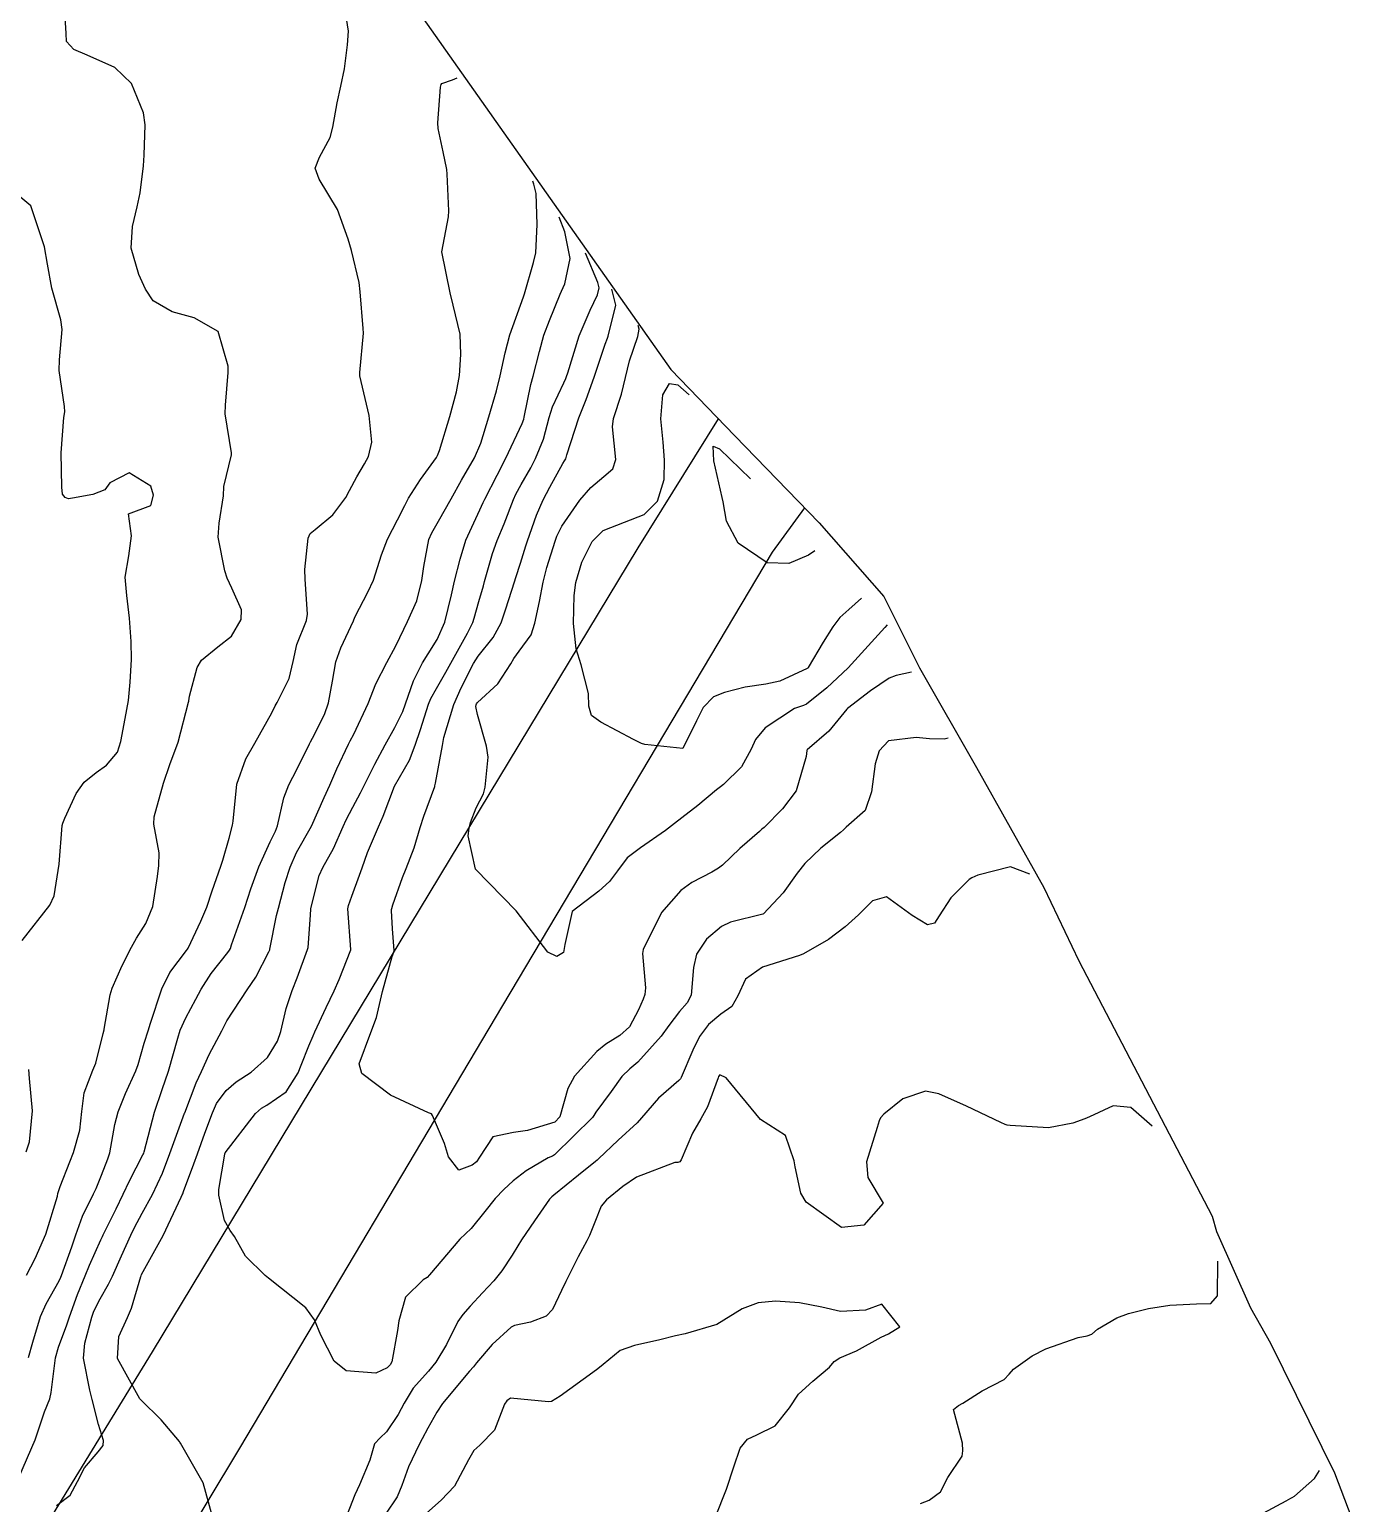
# Model space of a CAD drawing. Header units: metres. Extents: x 307586 to 320046, y 7427249 to 7434250.
# Drawn here: x 318398.4 to 318463.3, y 7430602.2 to 7430673.9 of the extents above; entities that cross this region are included whole.
import ezdxf

# ---------------------------------------------------------------- set-up
doc = ezdxf.new("R2010")
doc.units = ezdxf.units.M
doc.header["$MEASUREMENT"] = 0
for name, color, linetype in [('Area', 45, 'Continuous'), ('Curvas de Nivel 1m', 11, 'Continuous'), ('Curvas de Nivel 5m', 15, 'Continuous'), ('Vias Primárias', 230, 'Continuous')]:
    doc.layers.add(name, color=color, linetype=linetype)

msp = doc.modelspace()

# ---------------------------------------------------------------- linework, layer by layer
at = {"layer": 'Area'}
msp.add_polyline3d([(318402.239, 7430696.099, 781.549), (318429.547, 7430657.378, 795.618), (318432.662, 7430654.143, 789.327), (318436.759, 7430649.914, 769.127), (318439.908, 7430646.333, 775.349), (318441.629, 7430642.874, 773.139), (318444.415, 7430638.022, 777.889), (318447.682, 7430632.182, 763.919), (318449.387, 7430628.615, 781.869), (318455.86, 7430616.208, 773.189), (318456.078, 7430615.46, 775.479), (318457.733, 7430611.737, 773.279), (318458.7, 7430610.029, 773.659), (318461.821, 7430603.718, 778.379), (318463.273, 7430599.872, 778.239)], dxfattribs=at)
at = {"layer": 'Curvas de Nivel 1m', "flags": 128}
for points, elevation in [([(318398.307, 7430609.332), (318398.522, 7430610.08), (318398.9, 7430611.323), (318399.181, 7430611.931), (318399.809, 7430613.064), (318399.889, 7430613.232), (318399.913, 7430613.309), (318400.424, 7430614.707), (318400.618, 7430615.302), (318400.935, 7430616.206), (318401.472, 7430617.294), (318401.603, 7430617.546), (318401.867, 7430618.197), (318402.177, 7430618.988), (318402.268, 7430619.286), (318402.516, 7430620.665), (318402.673, 7430621.282), (318403.033, 7430622.162), (318403.53, 7430623.274), (318403.639, 7430623.57), (318403.946, 7430624.608), (318404.142, 7430625.267), (318404.23, 7430625.54), (318404.794, 7430627.258), (318405.182, 7430628.055), (318406.001, 7430629.125), (318406.049, 7430629.192), (318406.08, 7430629.239), (318406.699, 7430630.551), (318406.98, 7430631.23), (318407.247, 7430632.016), (318407.664, 7430633.224), (318407.759, 7430633.52), (318408.067, 7430634.582), (318408.235, 7430635.218), (318408.263, 7430635.405), (318408.452, 7430637.215), (318408.883, 7430638.437), (318409.312, 7430639.202), (318410.138, 7430640.68), (318410.312, 7430641.018), (318410.407, 7430641.187), (318410.992, 7430642.35), (318411.181, 7430643.18), (318411.36, 7430644), (318411.831, 7430645.174), (318411.886, 7430645.483), (318411.764, 7430647.175), (318411.758, 7430647.644), (318411.909, 7430649.173), (318412.017, 7430649.4), (318412.247, 7430649.587), (318413.113, 7430650.303), (318413.737, 7430651.155), (318413.925, 7430651.496), (318414.278, 7430652.154), (318414.644, 7430652.788), (318414.839, 7430653.142), (318415.003, 7430653.843), (318414.883, 7430655.141), (318414.426, 7430657.064), (318414.418, 7430657.149), (318414.429, 7430657.234), (318414.605, 7430659.146), (318414.587, 7430659.369), (318414.437, 7430661.149), (318414.39, 7430661.599), (318414.015, 7430663.154), (318413.859, 7430663.715), (318413.339, 7430665.161), (318412.455, 7430666.629), (318412.25, 7430667.173), (318412.468, 7430667.698), (318412.984, 7430668.659), (318413.107, 7430669.164), (318413.315, 7430670.341), (318413.499, 7430671.16), (318413.68, 7430671.994), (318413.827, 7430673.157), (318413.873, 7430673.823), (318413.663, 7430675.159)], 761), ([(318397.843, 7430603.487), (318398.632, 7430605.326), (318399.097, 7430606.69), (318399.346, 7430607.316), (318399.423, 7430607.629), (318399.627, 7430609.312), (318399.768, 7430609.836), (318400.172, 7430610.913), (318400.305, 7430611.305), (318400.701, 7430612.399), (318401.068, 7430613.297), (318401.288, 7430613.826), (318401.83, 7430615.047), (318401.907, 7430615.214), (318401.945, 7430615.289), (318402.574, 7430616.555), (318402.92, 7430617.279), (318403.218, 7430617.921), (318403.882, 7430619.183), (318403.911, 7430619.241), (318403.922, 7430619.269), (318403.938, 7430619.324), (318404.436, 7430621.262), (318404.815, 7430622.361), (318405.125, 7430623.252), (318405.569, 7430624.866), (318405.687, 7430625.244), (318405.959, 7430625.843), (318406.453, 7430626.75), (318406.714, 7430627.233), (318407.204, 7430628.009), (318408, 7430629.023), (318408.087, 7430629.133), (318408.13, 7430629.218), (318408.191, 7430629.404), (318408.833, 7430631.208), (318409.122, 7430632.118), (318409.51, 7430633.198), (318410.065, 7430634.401), (318410.33, 7430634.928), (318410.422, 7430635.187), (318410.724, 7430636.546), (318410.975, 7430637.181), (318411.365, 7430637.923), (318411.974, 7430639.171), (318412.027, 7430639.267), (318412.126, 7430639.447), (318412.702, 7430640.6), (318412.906, 7430641.162), (318413.097, 7430642.223), (318413.264, 7430643.159), (318413.499, 7430643.838), (318414.11, 7430645.151), (318414.137, 7430645.207), (318414.196, 7430645.359), (318414.806, 7430646.549), (318415.082, 7430647.137), (318415.473, 7430648.37), (318415.775, 7430649.127), (318416.252, 7430650.071), (318416.612, 7430650.764), (318416.798, 7430651.115), (318417.367, 7430652.019), (318418.152, 7430653.101), (318418.206, 7430653.189), (318418.296, 7430653.435), (318418.798, 7430655.095), (318419.128, 7430656.295), (318419.266, 7430657.091), (318419.333, 7430658.111), (318419.306, 7430659.091), (318418.97, 7430660.501), (318418.81, 7430661.096), (318418.413, 7430663.1), (318418.735, 7430664.792), (318418.749, 7430665.097), (318418.678, 7430666.879), (318418.651, 7430667.098), (318418.472, 7430667.964), (318418.234, 7430669.102), (318418.217, 7430669.371), (318418.349, 7430671.102), (318418.373, 7430671.233), (318418.415, 7430671.282), (318418.934, 7430671.461), (318419.163, 7430671.56)], 762), ([(318398.006, 7430629.603), (318399.351, 7430631.32), (318399.563, 7430631.784), (318399.813, 7430633.314), (318399.954, 7430635.194), (318399.98, 7430635.311), (318400.075, 7430635.555), (318400.634, 7430636.758), (318401.025, 7430637.301), (318401.613, 7430637.782), (318402.106, 7430638.134), (318402.636, 7430638.764), (318402.805, 7430639.283), (318403.019, 7430640.396), (318403.179, 7430641.28), (318403.264, 7430642.171), (318403.323, 7430643.278), (318403.307, 7430644.154), (318403.218, 7430645.28), (318403.096, 7430646.389), (318403.01, 7430647.282), (318403.193, 7430648.316), (318403.326, 7430649.279), (318403.185, 7430650.349), (318404.258, 7430650.76), (318404.399, 7430651.268), (318404.269, 7430651.698), (318403.214, 7430652.346), (318402.272, 7430651.865), (318402.03, 7430651.529), (318401.449, 7430651.298), (318400.459, 7430651.11), (318400.261, 7430651.091), (318400.1, 7430651.152), (318399.967, 7430651.314), (318399.934, 7430651.649), (318399.904, 7430653.316), (318400.035, 7430655.048), (318400.08, 7430655.322), (318400.068, 7430655.57), (318399.798, 7430657.325), (318399.82, 7430657.846), (318399.957, 7430659.324), (318399.894, 7430659.798), (318399.45, 7430661.329), (318399.237, 7430662.495), (318399.09, 7430663.333), (318398.433, 7430665.34), (318396.449, 7430666.966)], 759), ([(318399.675, 7430602.14), (318400.347, 7430602.64), (318400.69, 7430603.3), (318401.037, 7430603.959), (318401.707, 7430604.742), (318401.951, 7430605.047), (318401.96, 7430605.288), (318401.721, 7430606.071), (318401.405, 7430607.293), (318401.295, 7430607.739), (318400.982, 7430609.298), (318401.047, 7430610.02), (318401.393, 7430611.294), (318401.494, 7430611.586), (318401.796, 7430612.187), (318402.204, 7430612.889), (318402.395, 7430613.284), (318402.831, 7430614.272), (318403.284, 7430615.275), (318403.462, 7430615.649), (318403.844, 7430616.35), (318404.342, 7430617.263), (318404.829, 7430618.295), (318405.191, 7430619.25), (318405.903, 7430621.204), (318405.912, 7430621.231), (318406.475, 7430622.684), (318406.72, 7430623.232), (318407.103, 7430624.066), (318407.714, 7430625.222), (318407.798, 7430625.378), (318407.958, 7430625.7), (318408.945, 7430627.205), (318409.363, 7430627.818), (318410.001, 7430629.049), (318410.044, 7430629.148), (318410.055, 7430629.189), (318410.381, 7430630.825), (318410.465, 7430631.186), (318410.798, 7430632.426), (318411.03, 7430633.18), (318411.343, 7430633.894), (318412.073, 7430635.17), (318412.696, 7430636.562), (318412.968, 7430637.161), (318413.314, 7430637.955), (318413.879, 7430639.152), (318413.961, 7430639.315), (318414.128, 7430639.635), (318414.837, 7430641.14), (318415.204, 7430642.087), (318415.74, 7430643.126), (318416.181, 7430643.94), (318416.556, 7430644.75), (318416.744, 7430645.114), (318417.196, 7430646.122), (318417.432, 7430647.108), (318417.537, 7430647.799), (318417.787, 7430649.105), (318417.919, 7430649.43), (318418.252, 7430650.003), (318418.859, 7430651.091), (318419.371, 7430651.989), (318419.998, 7430653.074), (318420.3, 7430653.785), (318420.701, 7430655.074), (318421.07, 7430656.331), (318421.249, 7430657.066), (318421.483, 7430658.192), (318421.712, 7430659.06), (318422.382, 7430660.911), (318422.419, 7430661.013), (318422.434, 7430661.049), (318422.876, 7430662.575), (318422.978, 7430663.044), (318423.042, 7430664.428), (318423.002, 7430665.939), (318422.892, 7430666.387), (318422.833, 7430666.54)], 763), ([(318407.25, 7430601.643), (318406.814, 7430603.229), (318405.712, 7430605.164), (318405.677, 7430605.205), (318405.652, 7430605.241), (318404.766, 7430606.297), (318403.779, 7430607.269), (318403.734, 7430607.322), (318402.648, 7430609.281), (318402.699, 7430610.355), (318403.134, 7430611.276), (318403.329, 7430611.736), (318403.773, 7430613.27), (318403.785, 7430613.299), (318403.814, 7430613.36), (318404.862, 7430615.255), (318405.737, 7430617.127), (318405.794, 7430617.241), (318405.812, 7430617.282), (318405.855, 7430617.396), (318406.361, 7430618.75), (318406.524, 7430619.234), (318406.882, 7430620.242), (318407.254, 7430621.226), (318407.46, 7430621.675), (318407.919, 7430622.32), (318408.404, 7430622.734), (318409.135, 7430623.202), (318409.94, 7430623.926), (318410.428, 7430624.705), (318410.586, 7430625.184), (318410.839, 7430626.306), (318411.129, 7430627.178), (318411.375, 7430627.791), (318411.887, 7430629.171), (318411.907, 7430629.268), (318412.02, 7430630.845), (318412.042, 7430631.151), (318412.044, 7430631.17), (318412.451, 7430632.762), (318412.63, 7430633.164), (318413.139, 7430634.082), (318413.61, 7430635.155), (318413.753, 7430635.478), (318414.087, 7430636.092), (318414.461, 7430636.781), (318414.64, 7430637.142), (318415.158, 7430638.179), (318415.661, 7430639.127), (318416.131, 7430639.967), (318416.511, 7430640.744), (318416.637, 7430641.115), (318417.029, 7430642.242), (318417.477, 7430643.107), (318417.74, 7430643.541), (318418.184, 7430644.25), (318418.556, 7430645.095), (318418.879, 7430646.424), (318419.035, 7430647.088), (318419.298, 7430648.149), (318419.58, 7430649.08), (318420.258, 7430650.545), (318420.429, 7430650.9), (318420.508, 7430651.068), (318421.105, 7430652.237), (318421.523, 7430653.058), (318422.31, 7430654.75), (318422.397, 7430654.964), (318422.421, 7430655.049), (318422.743, 7430656.639), (318422.848, 7430657.045), (318423.153, 7430658.244), (318423.378, 7430659.04), (318423.645, 7430659.762), (318424.16, 7430661.032), (318424.228, 7430661.188), (318424.391, 7430661.543), (318424.655, 7430662.78), (318424.394, 7430664.069), (318424.113, 7430664.79)], 764), ([(318441.243, 7430642.66), (318440.497, 7430642.498), (318440.166, 7430642.361), (318439.257, 7430641.743), (318438.143, 7430640.897), (318438.123, 7430640.88), (318438.104, 7430640.86), (318437.221, 7430639.78), (318436.174, 7430638.879), (318436.15, 7430638.852), (318436.12, 7430638.563), (318435.64, 7430636.887), (318434.981, 7430636.005), (318434.076, 7430635.108), (318433.971, 7430635.015), (318433.851, 7430634.912), (318432.903, 7430634.083), (318432.056, 7430633.276), (318431.868, 7430633.119), (318431.54, 7430632.935), (318430.565, 7430632.425), (318430.039, 7430632.046), (318429.099, 7430630.964), (318428.197, 7430629.17), (318428.175, 7430628.977), (318428.318, 7430627.306), (318428.287, 7430626.975), (318428.201, 7430626.755), (318427.972, 7430626.234), (318427.538, 7430625.406), (318427.063, 7430624.989), (318426.381, 7430624.564), (318425.945, 7430624.202), (318424.857, 7430623.016), (318424.536, 7430622.409), (318424.146, 7430621.026), (318423.9, 7430620.773), (318422.569, 7430620.371), (318421.895, 7430620.272), (318420.897, 7430620.056), (318420.244, 7430619.066), (318420.097, 7430618.851), (318419.879, 7430618.68), (318419.238, 7430618.441), (318418.737, 7430619.087), (318418.541, 7430619.742), (318417.963, 7430621.099), (318417.904, 7430621.172), (318417.771, 7430621.235), (318415.917, 7430622.085), (318414.517, 7430623.141), (318414.397, 7430623.603), (318414.954, 7430625.135), (318415.231, 7430625.863), (318415.529, 7430627.127), (318416, 7430628.832), (318416.08, 7430629.041), (318416.089, 7430629.119), (318416.013, 7430630.177), (318415.96, 7430631.059), (318415.963, 7430631.121), (318415.973, 7430631.171), (318416.026, 7430631.337), (318416.496, 7430632.666), (318416.684, 7430633.114), (318417.066, 7430634.107), (318417.355, 7430635.107), (318417.534, 7430635.652), (318418.07, 7430637.1), (318418.075, 7430637.128), (318418.104, 7430637.256), (318418.44, 7430639.095), (318418.51, 7430639.478), (318418.988, 7430641.087), (318419.345, 7430641.892), (318419.944, 7430643.073), (318420.176, 7430643.427), (318420.906, 7430644.343), (318421.298, 7430645.059), (318421.528, 7430645.732), (318421.941, 7430647.053), (318422.009, 7430647.268), (318422.232, 7430647.96), (318422.489, 7430648.799), (318422.571, 7430649.047), (318423.007, 7430650.291), (318423.337, 7430651.039), (318423.657, 7430651.651), (318424.29, 7430652.803), (318424.383, 7430652.938), (318424.436, 7430653.028), (318424.492, 7430653.224), (318425.073, 7430655.019), (318425.423, 7430655.917), (318425.823, 7430657.008), (318426.359, 7430658.609), (318426.46, 7430658.901), (318426.501, 7430658.999), (318426.877, 7430660.496), (318426.683, 7430661.28)], 766), ([(318440.063, 7430644.96), (318439.949, 7430644.834), (318438.173, 7430642.86), (318437.133, 7430641.896), (318436.146, 7430641.104), (318435.994, 7430641.033), (318435.561, 7430640.889), (318434.133, 7430639.944), (318433.668, 7430639.374), (318433.457, 7430638.917), (318432.981, 7430638.054), (318432.106, 7430637.198), (318431.955, 7430637.081), (318431.772, 7430636.933), (318430.86, 7430636.174), (318430.082, 7430635.566), (318429.729, 7430635.304), (318429.291, 7430634.962), (318428.064, 7430634.107), (318427.421, 7430633.625), (318426.946, 7430632.991), (318426.569, 7430632.471), (318426.038, 7430632.004), (318424.751, 7430631.019), (318424.399, 7430629.416), (318424.33, 7430629.025), (318424.001, 7430628.837), (318423.567, 7430629.034), (318422.023, 7430631.05), (318420.053, 7430633.07), (318419.695, 7430634.701), (318419.733, 7430635.075), (318419.813, 7430635.338), (318420.088, 7430636.061), (318420.432, 7430636.732), (318420.526, 7430637.066), (318420.662, 7430638.52), (318420.581, 7430639.065), (318420.138, 7430640.601), (318420.063, 7430640.992), (318420.078, 7430641.071), (318420.098, 7430641.117), (318420.145, 7430641.181), (318421.128, 7430642.091), (318421.761, 7430643.054), (318421.914, 7430643.315), (318422.179, 7430643.68), (318422.758, 7430644.474), (318422.938, 7430645.043), (318423.158, 7430646.091), (318423.346, 7430647.039), (318423.519, 7430647.748), (318423.921, 7430649.033), (318424.009, 7430649.269), (318424.25, 7430649.758), (318425.129, 7430651.017), (318425.651, 7430651.63), (318426.281, 7430652.177), (318426.733, 7430652.548), (318426.87, 7430652.994), (318426.715, 7430654.59), (318426.763, 7430654.996), (318427.146, 7430656.177), (318427.335, 7430656.99), (318427.544, 7430657.795), (318427.941, 7430658.984), (318428.011, 7430659.339), (318427.963, 7430659.52)], 767), ([(318438.813, 7430646.25), (318438.206, 7430645.704), (318437.755, 7430645.309), (318437.426, 7430644.868), (318436.946, 7430644.111), (318436.225, 7430642.879), (318436.201, 7430642.851), (318436.172, 7430642.831), (318434.838, 7430642.225), (318434.16, 7430642.075), (318433.153, 7430641.925), (318432.154, 7430641.661), (318431.621, 7430641.465), (318431.12, 7430640.94), (318430.794, 7430640.286), (318430.123, 7430638.95), (318428.28, 7430639.133), (318428.125, 7430639.181), (318427.727, 7430639.384), (318426.135, 7430640.224), (318425.689, 7430640.557), (318425.555, 7430641.009), (318425.549, 7430641.612), (318425.193, 7430643.015), (318424.947, 7430643.785), (318424.815, 7430645.021), (318424.853, 7430646.38), (318424.921, 7430647.02), (318425.216, 7430647.999), (318425.727, 7430649.008), (318426.248, 7430649.552), (318427.298, 7430649.944), (318428.256, 7430650.323), (318428.893, 7430650.971), (318429.226, 7430652.018), (318429.245, 7430652.966), (318429.172, 7430653.841), (318429.057, 7430654.973), (318429.152, 7430656.15), (318429.474, 7430656.69), (318429.894, 7430656.623), (318430.433, 7430656.15)], 768), ([(318436.553, 7430648.56), (318436.238, 7430648.338), (318435.282, 7430647.943), (318434.234, 7430647.972), (318432.823, 7430648.924), (318432.254, 7430649.997), (318432.085, 7430650.932), (318432.042, 7430651.157), (318431.642, 7430652.937), (318431.596, 7430653.645), (318431.909, 7430653.522), (318433.423, 7430652.06)], 769), ([(318447.003, 7430632.84), (318446.057, 7430633.189), (318444.474, 7430632.784), (318444.187, 7430632.652), (318444.05, 7430632.569), (318443.152, 7430631.683), (318442.594, 7430630.804), (318442.371, 7430630.455), (318442.019, 7430630.372), (318441.272, 7430630.818), (318440.036, 7430631.732), (318439.343, 7430631.53), (318438.669, 7430630.85), (318438.017, 7430630.278), (318437.216, 7430629.663), (318436.004, 7430628.957), (318435.807, 7430628.883), (318433.997, 7430628.309), (318433.177, 7430627.732), (318432.807, 7430626.922), (318432.508, 7430626.392), (318431.969, 7430626.024), (318431.369, 7430625.529), (318430.943, 7430624.94), (318430.614, 7430624.276), (318430.051, 7430622.949), (318430.008, 7430622.873), (318429.931, 7430622.796), (318428.94, 7430621.942), (318428.126, 7430620.977), (318427.901, 7430620.738), (318426.982, 7430619.899), (318426.034, 7430618.998), (318425.956, 7430618.926), (318425.882, 7430618.864), (318425.055, 7430618.193), (318423.865, 7430617.228), (318423.754, 7430617.141), (318423.642, 7430617.032), (318422.91, 7430615.976), (318422.289, 7430615.045), (318422.114, 7430614.763), (318421.825, 7430614.302), (318421.326, 7430613.547), (318420.934, 7430613.059), (318420.393, 7430612.476), (318419.794, 7430611.818), (318419.438, 7430611.426), (318419.193, 7430611.079), (318418.644, 7430609.96), (318418.114, 7430609.095), (318417.759, 7430608.669), (318417.025, 7430607.833), (318416.579, 7430607.112), (318416.293, 7430606.556), (318415.722, 7430605.717), (318415.412, 7430605.43), (318415.137, 7430605.129), (318414.912, 7430604.339), (318414.408, 7430603.139), (318414.174, 7430602.654), (318413.665, 7430601.316)], 764), ([(318398.206, 7430619.335), (318398.37, 7430619.815), (318398.503, 7430621.331), (318398.368, 7430622.892), (318398.325, 7430623.334)], 759), ([(318452.953, 7430620.58), (318451.915, 7430621.481), (318451.049, 7430621.565), (318449.908, 7430621.036), (318449.682, 7430620.938), (318449.085, 7430620.722), (318447.901, 7430620.504), (318446.046, 7430620.614), (318445.902, 7430620.632), (318445.801, 7430620.661), (318445.584, 7430620.765), (318443.914, 7430621.55), (318442.573, 7430622.153), (318441.925, 7430622.278), (318440.826, 7430621.914), (318439.908, 7430621.16), (318439.747, 7430620.99), (318439.677, 7430620.833), (318439.582, 7430620.517), (318439.053, 7430618.842), (318439.124, 7430618.09), (318439.863, 7430616.83), (318438.93, 7430615.76), (318437.845, 7430615.647), (318436.125, 7430616.877), (318435.867, 7430617.315), (318435.598, 7430618.602), (318435.542, 7430618.885), (318435.121, 7430620.118), (318433.903, 7430620.91), (318432.239, 7430622.927), (318431.934, 7430623.067), (318431.87, 7430622.994), (318431.851, 7430622.931), (318431.336, 7430621.511), (318431.001, 7430620.939), (318430.596, 7430620.242), (318430.042, 7430618.948), (318429.982, 7430618.849), (318429.882, 7430618.82), (318429.735, 7430618.805), (318427.874, 7430618.091), (318427.212, 7430617.644), (318426.413, 7430616.994), (318426.161, 7430616.695), (318425.846, 7430615.905), (318425.584, 7430615.257), (318425.461, 7430615.006), (318425.037, 7430614.224), (318424.444, 7430613.021), (318424.237, 7430612.593), (318423.792, 7430611.662), (318423.489, 7430611.332), (318422.723, 7430611.041), (318421.944, 7430610.885), (318421.78, 7430610.802), (318420.864, 7430609.967), (318420.105, 7430609.067), (318419.95, 7430608.879), (318419.759, 7430608.669), (318418.448, 7430607.089), (318418.163, 7430606.667), (318417.725, 7430605.899), (318417.449, 7430605.37), (318417.311, 7430605.104), (318416.792, 7430604.019), (318416.472, 7430603.112), (318416.242, 7430602.557), (318415.672, 7430601.708)], 763), ([(318441.684, 7430602.224), (318442.107, 7430602.386), (318442.656, 7430602.8), (318443.006, 7430603.49), (318443.71, 7430604.531), (318443.748, 7430604.789), (318443.719, 7430605.166), (318443.289, 7430606.795), (318443.538, 7430606.999), (318443.746, 7430607.105), (318444.681, 7430607.705), (318445.758, 7430608.259), (318445.996, 7430608.522), (318446.209, 7430608.756), (318447.108, 7430609.408), (318447.773, 7430609.752), (318449.357, 7430610.295), (318449.78, 7430610.376), (318450.017, 7430610.471), (318450.289, 7430610.705), (318451.223, 7430611.264), (318451.795, 7430611.469), (318452.766, 7430611.713), (318453.801, 7430611.871), (318455.098, 7430611.946), (318455.806, 7430611.955), (318456.126, 7430612.321), (318456.133, 7430614.02)], 763), ([(318431.671, 7430601.45), (318432.095, 7430602.517), (318432.247, 7430602.924), (318432.608, 7430604.017), (318432.92, 7430604.918), (318433.28, 7430605.354), (318433.723, 7430605.568), (318434.62, 7430606.006), (318435.318, 7430606.886), (318435.75, 7430607.539), (318436.449, 7430608.18), (318437.255, 7430608.865), (318437.493, 7430609.136), (318437.768, 7430609.319), (318438.577, 7430609.654), (318439.778, 7430610.318), (318440.131, 7430610.475), (318440.675, 7430610.821), (318439.799, 7430611.92), (318439.008, 7430611.628), (318437.793, 7430611.561), (318436.892, 7430611.773), (318435.799, 7430611.98), (318434.634, 7430612.064), (318433.799, 7430611.99), (318433.01, 7430611.703), (318431.783, 7430610.93), (318430.241, 7430610.483), (318429.777, 7430610.376), (318429.008, 7430610.194), (318427.772, 7430609.92), (318427.085, 7430609.671), (318426.254, 7430608.995), (318425.989, 7430608.77), (318425.759, 7430608.602), (318424.168, 7430607.445), (318423.745, 7430607.19), (318423.599, 7430607.177), (318421.746, 7430607.354), (318421.567, 7430607.23), (318421.458, 7430607.053), (318420.98, 7430605.802), (318420.267, 7430605.064), (318419.971, 7430604.807), (318419.706, 7430604.358), (318419.023, 7430603.08), (318418.385, 7430602.387), (318417.673, 7430601.765)], 762), ([(318457.681, 7430601.401), (318459.459, 7430602.362), (318459.692, 7430602.496), (318459.755, 7430602.527), (318459.874, 7430602.588), (318460.839, 7430603.442), (318461.083, 7430603.83)], 764)]:
    msp.add_lwpolyline(points, dxfattribs=dict(at, elevation=elevation))
at = {"layer": 'Curvas de Nivel 5m', "flags": 128}
for points, elevation in [([(318398.212, 7430613.334), (318398.634, 7430614.14), (318399.158, 7430615.32), (318399.719, 7430617.18), (318399.748, 7430617.312), (318399.766, 7430617.4), (318399.858, 7430617.647), (318400.329, 7430618.852), (318400.497, 7430619.304), (318400.81, 7430620.384), (318400.912, 7430621.3), (318401.017, 7430622.199), (318401.44, 7430623.295), (318401.581, 7430623.649), (318401.951, 7430625.09), (318401.986, 7430625.256), (318401.992, 7430625.29), (318402.287, 7430626.97), (318402.377, 7430627.286), (318402.873, 7430628.397), (318403.315, 7430629.277), (318403.561, 7430629.721), (318404.015, 7430630.435), (318404.359, 7430631.265), (318404.582, 7430632.725), (318404.651, 7430633.261), (318404.671, 7430633.872), (318404.411, 7430635.265), (318404.432, 7430635.621), (318404.878, 7430637.258), (318405.194, 7430638.166), (318405.593, 7430639.248), (318406.097, 7430641.195), (318406.109, 7430641.241), (318406.117, 7430641.267), (318406.147, 7430641.482), (318406.518, 7430642.886), (318406.722, 7430643.235), (318407.517, 7430643.889), (318408.185, 7430644.409), (318408.658, 7430645.213), (318408.669, 7430645.685), (318408.208, 7430646.747), (318407.97, 7430647.222), (318407.859, 7430647.583), (318407.544, 7430649.227), (318407.582, 7430649.895), (318407.788, 7430651.225), (318407.816, 7430651.678), (318408.192, 7430653.221), (318408.186, 7430653.329), (318407.872, 7430655.224), (318407.898, 7430655.643), (318408.028, 7430657.223), (318408.017, 7430657.544), (318407.537, 7430659.228), (318406.369, 7430659.88), (318405.301, 7430660.185), (318404.377, 7430660.714), (318404.004, 7430661.274), (318403.674, 7430661.996), (318403.313, 7430663.281), (318403.373, 7430664.33), (318403.605, 7430665.278), (318403.751, 7430665.966), (318403.9, 7430667.276), (318403.935, 7430667.801), (318403.985, 7430669.275), (318403.908, 7430669.856), (318403.325, 7430671.282), (318402.514, 7430672.056), (318401.174, 7430672.66), (318400.527, 7430672.933), (318400.167, 7430673.324), (318400.144, 7430673.717), (318400.044, 7430675.325)], 760), ([(318443.033, 7430639.45), (318442.828, 7430639.404), (318442.129, 7430639.417), (318441.47, 7430639.476), (318440.128, 7430639.322), (318439.679, 7430638.837), (318439.477, 7430638.2), (318439.298, 7430636.842), (318439, 7430635.935), (318438.077, 7430635.127), (318437.943, 7430634.993), (318437.8, 7430634.863), (318436.834, 7430634.104), (318436.058, 7430633.352), (318435.694, 7430632.885), (318435.014, 7430631.92), (318434.059, 7430630.909), (318434.023, 7430630.892), (318432.452, 7430630.492), (318432.017, 7430630.296), (318431.277, 7430629.671), (318430.791, 7430628.942), (318430.65, 7430628.29), (318430.538, 7430626.944), (318430.346, 7430626.578), (318429.971, 7430626.154), (318429.443, 7430625.475), (318429.083, 7430624.963), (318427.94, 7430623.691), (318427.554, 7430623.366), (318427.17, 7430622.988), (318426.644, 7430622.27), (318425.907, 7430621.264), (318425.808, 7430621.098), (318425.736, 7430621.003), (318423.884, 7430619.188), (318423.79, 7430619.125), (318423.586, 7430619.033), (318422.511, 7430618.41), (318421.872, 7430617.918), (318421.42, 7430617.502), (318420.998, 7430617.059), (318420.496, 7430616.421), (318419.841, 7430615.604), (318419.568, 7430615.343), (318419.284, 7430615.078), (318417.815, 7430613.35), (318417.692, 7430613.224), (318417.504, 7430613.103), (318416.653, 7430612.258), (318416.315, 7430611.115), (318416.254, 7430610.64), (318415.973, 7430609.118), (318415.905, 7430608.975), (318415.76, 7430608.819), (318415.199, 7430608.57), (318413.758, 7430608.68), (318413.173, 7430609.156), (318412.524, 7430610.414), (318412.226, 7430611.166), (318411.791, 7430611.737), (318409.978, 7430613.188), (318409.814, 7430613.31), (318408.871, 7430614.252), (318408.332, 7430615.213), (318408.122, 7430615.501), (318407.841, 7430615.998), (318407.564, 7430617.223), (318407.575, 7430617.505), (318407.858, 7430619.22), (318407.863, 7430619.241), (318407.884, 7430619.281), (318409.357, 7430621.198), (318409.643, 7430621.458), (318409.909, 7430621.606), (318410.844, 7430622.255), (318411.423, 7430623.175), (318411.567, 7430623.543), (318411.946, 7430624.49), (318412.152, 7430624.967), (318412.239, 7430625.167), (318412.782, 7430626.351), (318413.177, 7430627.158), (318413.426, 7430627.718), (318413.979, 7430629.15), (318413.982, 7430629.171), (318413.849, 7430631.152), (318413.87, 7430631.307), (318414.032, 7430631.765), (318414.414, 7430632.777), (318414.538, 7430633.143), (318414.803, 7430633.882), (318415.337, 7430635.131), (318415.56, 7430635.649), (318416.103, 7430637.12), (318416.844, 7430638.385), (318417.123, 7430639.11), (318417.374, 7430639.864), (318417.766, 7430641.104), (318417.875, 7430641.375), (318418.154, 7430641.856), (318418.61, 7430642.65), (318418.848, 7430643.09), (318419.657, 7430644.547), (318419.911, 7430645.074), (318419.979, 7430645.29), (318420.208, 7430646.097), (318420.434, 7430646.854), (318420.494, 7430647.067), (318420.874, 7430648.426), (318421.1, 7430649.061), (318421.437, 7430649.872), (318421.892, 7430651.054), (318422.01, 7430651.309), (318422.274, 7430651.778), (318422.739, 7430652.593), (318422.969, 7430653.043), (318423.348, 7430653.994), (318423.634, 7430655.037), (318423.796, 7430655.56), (318424.338, 7430656.725), (318424.439, 7430656.931), (318424.476, 7430657.028), (318424.53, 7430657.212), (318425.088, 7430659.019), (318425.617, 7430660.253), (318425.972, 7430661.006), (318426.054, 7430661.339), (318425.989, 7430661.609), (318425.403, 7430663.03)], 765)]:
    msp.add_lwpolyline(points, dxfattribs=dict(at, elevation=elevation))
at = {"layer": 'Vias Primárias', "elevation": 790.959}
msp.add_lwpolyline([(318431.854, 7430654.982), (318427.949, 7430648.703), (318404.333, 7430609.605), (318383.843, 7430576.164), (318370.887, 7430554.535, 0.029882), (318362.131, 7430537.714, 0.046278), (318357.725, 7430524.751, 0.037684)], format="xyb", dxfattribs=at)
msp.add_lwpolyline([(318431.854, 7430654.982), (318427.949, 7430648.703), (318404.333, 7430609.605), (318383.843, 7430576.164), (318370.887, 7430554.535, 0.029882), (318362.131, 7430537.714, 0.046278), (318357.725, 7430524.751, 0.037684)], format="xyb", dxfattribs=at)
at = {"layer": 'Vias Primárias'}
msp.add_lwpolyline([(318364.323, 7430524.323, -0.078256), (318369.81, 7430539.08, 0.011958), (318372.475, 7430544.097), (318390.954, 7430575.62), (318408.591, 7430604.92), (318421.378, 7430626.444), (318434.483, 7430648.497), (318436.055, 7430650.641)], format="xyb", dxfattribs=at)
msp.add_lwpolyline([(318364.323, 7430524.323, -0.078256), (318369.81, 7430539.08, 0.011958), (318372.475, 7430544.097), (318390.954, 7430575.62), (318408.591, 7430604.92), (318421.378, 7430626.444), (318434.483, 7430648.497), (318436.055, 7430650.641)], format="xyb", dxfattribs=at)

doc.saveas('drawing.dxf')
